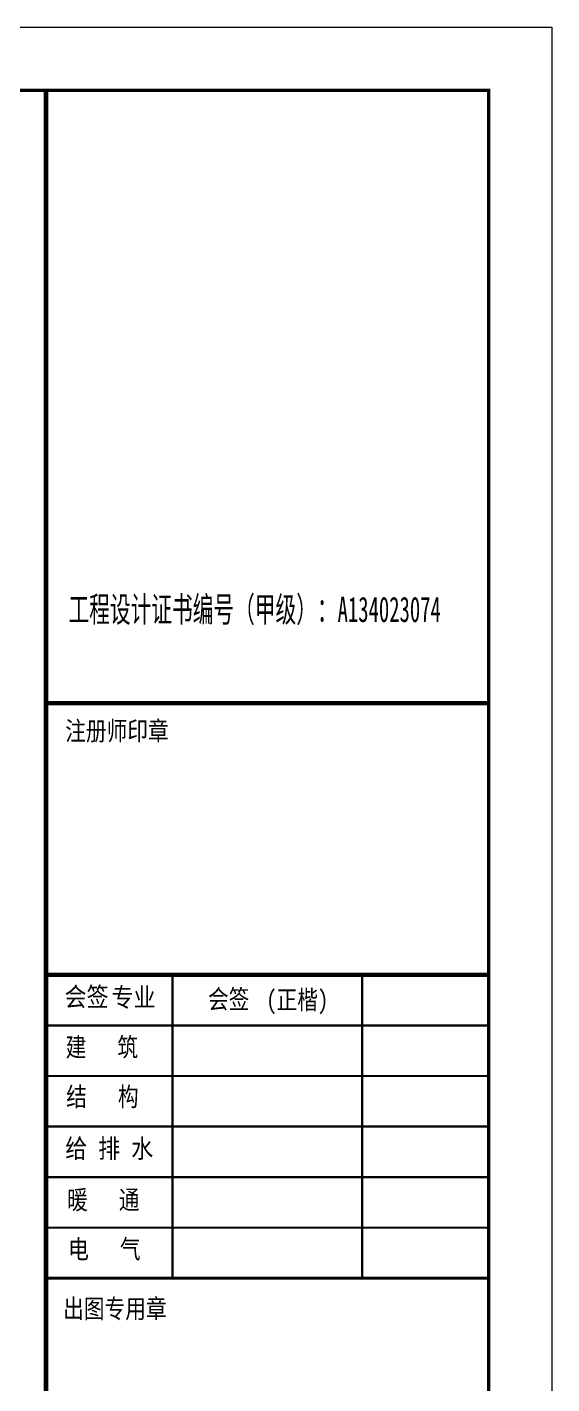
# Model space of a CAD drawing. Header units: millimetres. Extents: x 19781 to 898973, y -947928 to -267362.
# Drawn here: x 553029 to 565476, y -605011 to -572803 of the extents above; entities that cross this region are included whole.
import ezdxf

# ---------------------------------------------------------------- set-up
doc = ezdxf.new("R2010")
doc.units = ezdxf.units.MM
doc.header["$LTSCALE"] = 100
doc.layers.add('BORDER', color=7, linetype='Continuous', lineweight=18)
doc.layers.add('BZ_标准图框', color=7, linetype='Continuous', lineweight=18)
doc.styles.add('HT', font='', dxfattribs={"width": 0.8})
doc.styles.get('HT').set_extended_font_data('宋体')

msp = doc.modelspace()

# ---------------------------------------------------------------- linework, layer by layer
at = {"layer": 'BORDER'}
msp.add_lwpolyline([(431826, -635802.53), (431826, -572802.53), (565476, -572802.53), (565476, -635802.53)], close=True, dxfattribs=at)
msp.add_lwpolyline([(435576, -634302.53, 75, 75, 0), (435576, -574302.53, 75, 75, 0), (563976, -574302.53, 75, 75, 0), (563976, -634302.53, 75, 75, 0)], format="xyseb", close=True, dxfattribs=at)
at = {"layer": 'BZ_标准图框'}
for points in [[(553476, -634302.53, 105, 105, 0), (553476, -574302.53, 105, 105, 0)], [(553476, -588852.53, 105, 105, 0), (563976, -588852.53, 105, 105, 0)], [(553476, -595302.53, 105, 105, 0), (563976, -595302.53, 105, 105, 0)], [(556476, -595302.53, 52.5, 52.5, 0), (556476, -602502.53, 52.5, 52.5, 0)], [(560976, -595302.53, 52.5, 52.5, 0), (560976, -602502.53, 52.5, 52.5, 0)], [(563976, -596502.53, 52.5, 52.5, 0), (553476, -596502.53, 52.5, 52.5, 0)], [(563976, -597702.53, 52.5, 52.5, 0), (553476, -597702.53, 52.5, 52.5, 0)], [(563976, -598902.53, 52.5, 52.5, 0), (553476, -598902.53, 52.5, 52.5, 0)], [(563976, -600102.53, 52.5, 52.5, 0), (553476, -600102.53, 52.5, 52.5, 0)], [(563976, -601302.53, 52.5, 52.5, 0), (553476, -601302.53, 52.5, 52.5, 0)], [(563976, -602502.53, 75, 75, 0), (553476, -602502.53, 75, 75, 0)]]:
    msp.add_lwpolyline(points, format="xyseb", dxfattribs=at)

# ---------------------------------------------------------------- texts
at = {"layer": 'BZ_标准图框', "style": 'HT'}
for s, height, width, p in [('工程设计证书编号（甲级）：A134023074', 600, 0.6, (554010.58, -586924.73)), ('注册师印章', 450, 0.8, (553932.79, -589735.42)), ('会签', 450, 0.85, (553916.83, -596045.9)), ('专业', 450, 0.85, (555030.95, -596058.78)), ('会签', 450, 0.8, (557319.88, -596103.51)), ('(正楷)', 450, 0.8, (558701.1, -596117.51)), ('出图专用章', 450, 0.8, (553883.1, -603450.17))]:
    msp.add_text(s, height=height, dxfattribs=dict(at, width=width)).set_placement(p)
at = {"layer": 'BZ_标准图框', "char_height": 450, "attachment_point": 7, "style": 'HT'}
for s, insert, width in [('建   筑', (553942.87, -597290.19), 2619), ('结   构', (553955.82, -598467.95), 2589), ('{\\W0.85;给 排 水}', (553933.34, -599696.97), 3190.6875), ('暖   通', (553977.31, -600918.24), 2598), ('电   气', (554002.6, -602085.06), 2523)]:
    msp.add_mtext(s, dxfattribs=dict(at, insert=insert, width=width))

doc.saveas('drawing.dxf')
